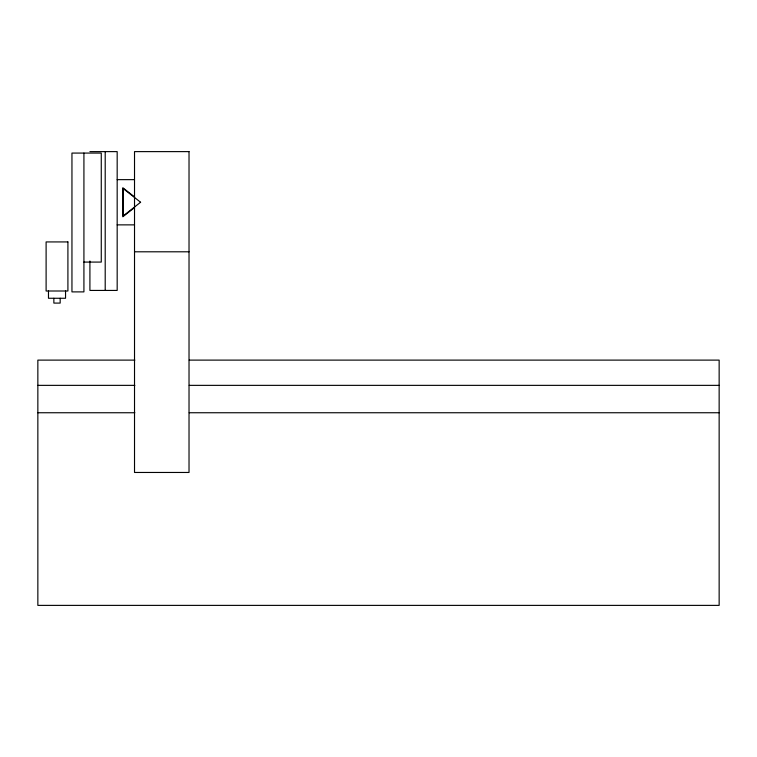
<?xml version="1.0" encoding="UTF-8"?>
<svg xmlns="http://www.w3.org/2000/svg" width="757" height="757" viewBox="0 0 757 757"><rect width="100%" height="100%" fill="white"/><g stroke="black" fill="none" stroke-linecap="round" stroke-linejoin="round"><path stroke-width="1.14" d="M134.519 207.579L122.814 216.786L122.814 187.717L134.519 196.934M89.913 151.618L117.174 151.618L117.174 290.433L89.913 290.433L89.913 261.023M117.174 179.646L134.519 179.646M117.174 224.867L134.519 224.867M134.519 251.797L189.023 251.797M83.923 262.083L101.268 262.083L101.268 153.075L71.953 153.075L71.953 291.89L83.923 291.89L83.923 153.075M134.841 360.114L37.85 360.114L37.85 605.382L719.15 605.382L719.15 360.114L189.25 360.114M37.85 385.36L134.841 385.36M189.25 385.36L719.15 385.36M37.85 412.745L134.841 412.745M189.25 412.745L719.15 412.745M105.204 151.618L105.204 290.433M65.547 291L65.547 298.267L48.476 298.267L48.476 291M60.172 298.267L60.172 303.093L53.861 303.093L53.851 298.267M140.594 202.251L123.192 215.944L123.192 188.559L140.594 202.251M189.023 151.618L134.519 151.618L134.519 472.463L189.023 472.463L189.023 151.618M67.912 241.928L46.111 241.928L46.111 291L67.912 291L67.912 241.928"/></g></svg>
